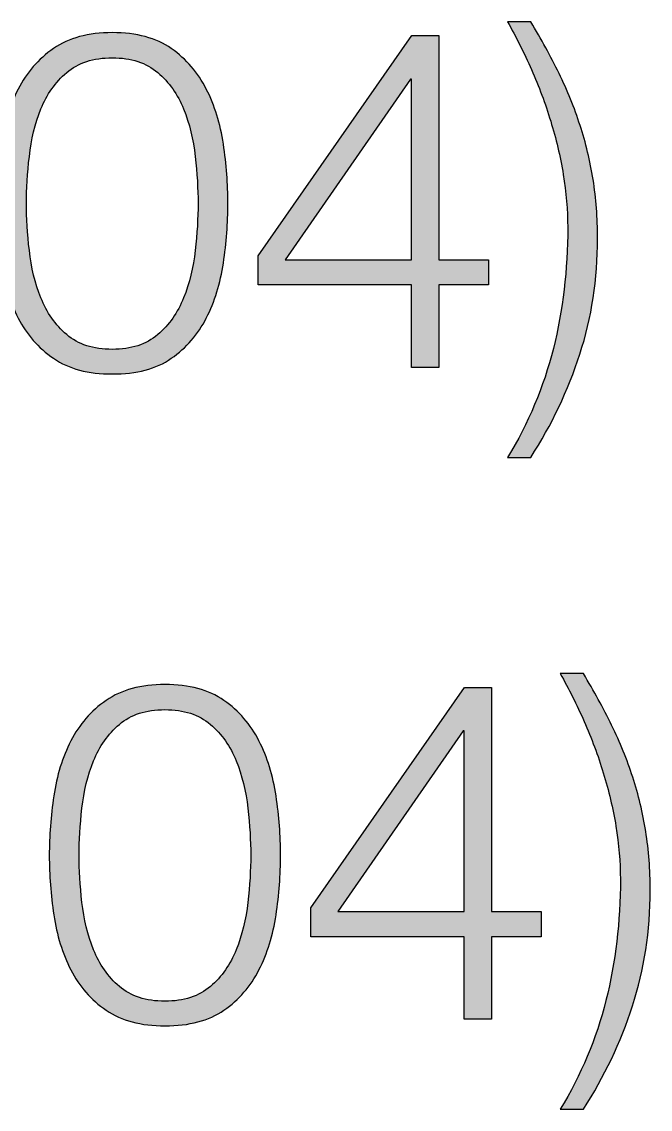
# Paper-space layout 'A3mask' of a CAD drawing. Extents: x 0 to 394, y 0 to 277.
# Drawn here: x 316.425 to 318.944, y 21.162 to 25.521 of the extents above; entities that cross this region are included whole.
import ezdxf
from ezdxf.enums import TextEntityAlignment as Align

# ---------------------------------------------------------------- set-up
doc = ezdxf.new("R2010")
doc.units = 0
doc.layers.get('0').update_dxf_attribs({"linetype": 'CONTINUOUS'})
doc.layers.get('Defpoints').update_dxf_attribs({"linetype": 'CONTINUOUS'})
doc.layers.add('JPP_Mask', color=7, linetype='CONTINUOUS')
doc.styles.add('JPP', font='arial.ttf')

# ---------------------------------------------------------------- blocks, each defined once
blk = doc.blocks.new('A3mask')
at = {"true_color": 0x004a91}
h = blk.add_hatch(color=154, dxfattribs=at)
edge = h.paths.add_edge_path()
edge.add_spline(control_points=[(318.7333, 24.6524), (318.7333, 24.7348), (318.7273, 24.8134), (318.7155, 24.8881)], knot_values=[2, 2, 2, 2, 3, 3, 3, 3], degree=3, periodic=0)
edge.add_spline(control_points=[(318.7155, 24.8881), (318.7034, 24.9628), (318.686, 25.0354), (318.663, 25.1056)], knot_values=[1, 1, 1, 1, 2, 2, 2, 2], degree=3, periodic=0)
edge.add_spline(control_points=[(318.663, 25.1056), (318.6403, 25.1759), (318.612, 25.2453), (318.5786, 25.3137)], knot_values=[0, 0, 0, 0, 1, 1, 1, 1], degree=3, periodic=0)
edge.add_spline(control_points=[(318.5786, 25.3137), (318.545, 25.3821), (318.5074, 25.4512), (318.4654, 25.5208)], knot_values=[13, 13, 13, 13, 14, 14, 14, 14], degree=3, periodic=0)
edge.add_spline(control_points=[(318.4654, 25.5208), (318.4654, 25.5208), (318.3724, 25.5208), (318.3724, 25.5208), (318.4065, 25.46), (318.4385, 25.396), (318.4684, 25.329)], knot_values=[11, 11, 11, 11, 12, 12, 12, 13, 13, 13, 13], degree=3, periodic=0)
edge.add_spline(control_points=[(318.4684, 25.329), (318.4981, 25.2617), (318.5239, 25.1931), (318.5452, 25.1228)], knot_values=[10, 10, 10, 10, 11, 11, 11, 11], degree=3, periodic=0)
edge.add_spline(control_points=[(318.5452, 25.1228), (318.5668, 25.0525), (318.5837, 24.9811), (318.5958, 24.9089)], knot_values=[9, 9, 9, 9, 10, 10, 10, 10], degree=3, periodic=0)
edge.add_spline(control_points=[(318.5958, 24.9089), (318.6076, 24.8368), (318.6136, 24.7658), (318.6136, 24.6963)], knot_values=[8, 8, 8, 8, 9, 9, 9, 9], degree=3, periodic=0)
edge.add_spline(control_points=[(318.6136, 24.6963), (318.6136, 24.5265), (318.5944, 24.3646), (318.5559, 24.2108)], knot_values=[7, 7, 7, 7, 8, 8, 8, 8], degree=3, periodic=0)
edge.add_spline(control_points=[(318.5559, 24.2108), (318.5171, 24.0568), (318.4559, 23.9113), (318.3724, 23.7747)], knot_values=[6, 6, 6, 6, 7, 7, 7, 7], degree=3, periodic=0)
edge.add_spline(control_points=[(318.3724, 23.7747), (318.3724, 23.7747), (318.4654, 23.7747), (318.4654, 23.7747), (318.5491, 23.9051), (318.6146, 24.0431), (318.6621, 24.1888), (318.7097, 24.3344), (318.7333, 24.4891), (318.7333, 24.6524)], knot_values=[3, 3, 3, 3, 4, 4, 4, 5, 5, 5, 6, 6, 6, 6], degree=3, periodic=0)
h = blk.add_hatch(color=154, dxfattribs=at)
edge = h.paths.add_edge_path()
edge.add_spline(control_points=[(317.2514, 24.793), (317.2514, 24.8702), (317.2454, 24.9495), (317.2333, 25.0305)], knot_values=[2, 2, 2, 2, 3, 3, 3, 3], degree=3, periodic=0)
edge.add_spline(control_points=[(317.2333, 25.0305), (317.2213, 25.1117), (317.1985, 25.1852), (317.1649, 25.2511)], knot_values=[1, 1, 1, 1, 2, 2, 2, 2], degree=3, periodic=0)
edge.add_spline(control_points=[(317.1649, 25.2511), (317.1315, 25.3169), (317.0846, 25.371), (317.0243, 25.4134)], knot_values=[0, 0, 0, 0, 1, 1, 1, 1], degree=3, periodic=0)
edge.add_spline(control_points=[(317.0243, 25.4134), (316.9643, 25.4559), (316.8854, 25.4772), (316.7878, 25.4772)], knot_values=[15, 15, 15, 15, 16, 16, 16, 16], degree=3, periodic=0)
edge.add_spline(control_points=[(316.7878, 25.4772), (316.6915, 25.4772), (316.6131, 25.4559), (316.5523, 25.4134)], knot_values=[14, 14, 14, 14, 15, 15, 15, 15], degree=3, periodic=0)
edge.add_spline(control_points=[(316.5523, 25.4134), (316.4913, 25.371), (316.4442, 25.3169), (316.4106, 25.2511), (316.377, 25.1852), (316.3542, 25.1117), (316.3422, 25.0305)], knot_values=[12, 12, 12, 12, 13, 13, 13, 14, 14, 14, 14], degree=3, periodic=0)
edge.add_spline(control_points=[(316.3422, 25.0305), (316.3301, 24.9495), (316.3243, 24.8697), (316.3243, 24.7911)], knot_values=[11, 11, 11, 11, 12, 12, 12, 12], degree=3, periodic=0)
edge.add_spline(control_points=[(316.3243, 24.7911), (316.3243, 24.7139), (316.3301, 24.6348), (316.3422, 24.5536)], knot_values=[10, 10, 10, 10, 11, 11, 11, 11], degree=3, periodic=0)
edge.add_spline(control_points=[(316.3422, 24.5536), (316.3542, 24.4727), (316.377, 24.3991), (316.4106, 24.3333), (316.4442, 24.2674), (316.4913, 24.2136), (316.5523, 24.1718)], knot_values=[8, 8, 8, 8, 9, 9, 9, 10, 10, 10, 10], degree=3, periodic=0)
edge.add_spline(control_points=[(316.5523, 24.1718), (316.6131, 24.1298), (316.6915, 24.109), (316.7878, 24.109)], knot_values=[7, 7, 7, 7, 8, 8, 8, 8], degree=3, periodic=0)
edge.add_spline(control_points=[(316.7878, 24.109), (316.8854, 24.109), (316.9643, 24.1298), (317.0243, 24.1718)], knot_values=[6, 6, 6, 6, 7, 7, 7, 7], degree=3, periodic=0)
edge.add_spline(control_points=[(317.0243, 24.1718), (317.0846, 24.2136), (317.1315, 24.2674), (317.1649, 24.3333)], knot_values=[5, 5, 5, 5, 6, 6, 6, 6], degree=3, periodic=0)
edge.add_spline(control_points=[(317.1649, 24.3333), (317.1985, 24.3991), (317.2213, 24.4727), (317.2333, 24.5536)], knot_values=[4, 4, 4, 4, 5, 5, 5, 5], degree=3, periodic=0)
edge.add_spline(control_points=[(317.2333, 24.5536), (317.2454, 24.6348), (317.2514, 24.7146), (317.2514, 24.793)], knot_values=[3, 3, 3, 3, 4, 4, 4, 4], degree=3, periodic=0)
edge = h.paths.add_edge_path(flags=16)
edge.add_spline(control_points=[(316.444, 24.793), (316.444, 24.85), (316.4477, 24.9129), (316.4554, 24.9811)], knot_values=[2, 2, 2, 2, 3, 3, 3, 3], degree=3, periodic=0)
edge.add_spline(control_points=[(316.4554, 24.9811), (316.463, 25.0495), (316.4783, 25.1128), (316.5018, 25.1713)], knot_values=[1, 1, 1, 1, 2, 2, 2, 2], degree=3, periodic=0)
edge.add_spline(control_points=[(316.5018, 25.1713), (316.5252, 25.2295), (316.5598, 25.2782), (316.6054, 25.3174)], knot_values=[0, 0, 0, 0, 1, 1, 1, 1], degree=3, periodic=0)
edge.add_spline(control_points=[(316.6054, 25.3174), (316.6511, 25.3568), (316.7119, 25.3763), (316.7878, 25.3763)], knot_values=[15, 15, 15, 15, 16, 16, 16, 16], degree=3, periodic=0)
edge.add_spline(control_points=[(316.7878, 25.3763), (316.8638, 25.3763), (316.9246, 25.3568), (316.9703, 25.3174)], knot_values=[14, 14, 14, 14, 15, 15, 15, 15], degree=3, periodic=0)
edge.add_spline(control_points=[(316.9703, 25.3174), (317.0158, 25.2782), (317.0503, 25.2295), (317.0737, 25.1713)], knot_values=[13, 13, 13, 13, 14, 14, 14, 14], degree=3, periodic=0)
edge.add_spline(control_points=[(317.0737, 25.1713), (317.0972, 25.1128), (317.1127, 25.0495), (317.1204, 24.9811)], knot_values=[12, 12, 12, 12, 13, 13, 13, 13], degree=3, periodic=0)
edge.add_spline(control_points=[(317.1204, 24.9811), (317.128, 24.9129), (317.1317, 24.85), (317.1317, 24.793)], knot_values=[11, 11, 11, 11, 12, 12, 12, 12], degree=3, periodic=0)
edge.add_spline(control_points=[(317.1317, 24.793), (317.1317, 24.7348), (317.128, 24.6717), (317.1204, 24.6039), (317.1127, 24.5362), (317.0972, 24.4729), (317.0737, 24.414), (317.0503, 24.3551), (317.0158, 24.3059), (316.9703, 24.2667)], knot_values=[8, 8, 8, 8, 9, 9, 9, 10, 10, 10, 11, 11, 11, 11], degree=3, periodic=0)
edge.add_spline(control_points=[(316.9703, 24.2667), (316.9246, 24.2275), (316.8638, 24.2078), (316.7878, 24.2078)], knot_values=[7, 7, 7, 7, 8, 8, 8, 8], degree=3, periodic=0)
edge.add_spline(control_points=[(316.7878, 24.2078), (316.7119, 24.2078), (316.6511, 24.2275), (316.6054, 24.2667), (316.5598, 24.3059), (316.5252, 24.3551), (316.5018, 24.414), (316.4783, 24.4729), (316.463, 24.5362), (316.4554, 24.6039), (316.4477, 24.6717), (316.444, 24.7348), (316.444, 24.793)], knot_values=[3, 3, 3, 3, 4, 4, 4, 5, 5, 5, 6, 6, 6, 7, 7, 7, 7], degree=3, periodic=0)
h = blk.add_hatch(color=154, dxfattribs=at)
h.paths.add_polyline_path([(318.2966, 24.5671), (318.0971, 24.5671), (318.0971, 25.4656), (317.9888, 25.4656), (317.3732, 24.5821), (317.3732, 24.4662), (317.9869, 24.4662), (317.9869, 24.1356), (318.0971, 24.1356), (318.0971, 24.4662), (318.2966, 24.4662)])
h.paths.add_polyline_path([(317.9869, 24.5671), (317.4815, 24.5671), (317.983, 25.291), (317.9869, 25.291)], flags=16)
h = blk.add_hatch(color=154, dxfattribs=at)
edge = h.paths.add_edge_path()
edge.add_spline(control_points=[(318.9444, 22.0398), (318.9444, 22.1221), (318.9384, 22.2007), (318.9265, 22.2754)], knot_values=[2, 2, 2, 2, 3, 3, 3, 3], degree=3, periodic=0)
edge.add_spline(control_points=[(318.9265, 22.2754), (318.9145, 22.3501), (318.8971, 22.4227), (318.8741, 22.493)], knot_values=[1, 1, 1, 1, 2, 2, 2, 2], degree=3, periodic=0)
edge.add_spline(control_points=[(318.8741, 22.493), (318.8514, 22.5633), (318.8231, 22.6326), (318.7897, 22.7011)], knot_values=[0, 0, 0, 0, 1, 1, 1, 1], degree=3, periodic=0)
edge.add_spline(control_points=[(318.7897, 22.7011), (318.756, 22.7695), (318.7185, 22.8386), (318.6765, 22.9082)], knot_values=[13, 13, 13, 13, 14, 14, 14, 14], degree=3, periodic=0)
edge.add_spline(control_points=[(318.6765, 22.9082), (318.6765, 22.9082), (318.5835, 22.9082), (318.5835, 22.9082), (318.6176, 22.8474), (318.6496, 22.7834), (318.6795, 22.7164)], knot_values=[11, 11, 11, 11, 12, 12, 12, 13, 13, 13, 13], degree=3, periodic=0)
edge.add_spline(control_points=[(318.6795, 22.7164), (318.7092, 22.6491), (318.7349, 22.5804), (318.7563, 22.5102)], knot_values=[10, 10, 10, 10, 11, 11, 11, 11], degree=3, periodic=0)
edge.add_spline(control_points=[(318.7563, 22.5102), (318.7778, 22.4399), (318.7948, 22.3684), (318.8068, 22.2963)], knot_values=[9, 9, 9, 9, 10, 10, 10, 10], degree=3, periodic=0)
edge.add_spline(control_points=[(318.8068, 22.2963), (318.8187, 22.2242), (318.8247, 22.1532), (318.8247, 22.0836)], knot_values=[8, 8, 8, 8, 9, 9, 9, 9], degree=3, periodic=0)
edge.add_spline(control_points=[(318.8247, 22.0836), (318.8247, 21.9138), (318.8054, 21.7519), (318.7669, 21.5982)], knot_values=[7, 7, 7, 7, 8, 8, 8, 8], degree=3, periodic=0)
edge.add_spline(control_points=[(318.7669, 21.5982), (318.7282, 21.4441), (318.667, 21.2987), (318.5835, 21.1621)], knot_values=[6, 6, 6, 6, 7, 7, 7, 7], degree=3, periodic=0)
edge.add_spline(control_points=[(318.5835, 21.1621), (318.5835, 21.1621), (318.6765, 21.1621), (318.6765, 21.1621), (318.7602, 21.2924), (318.8256, 21.4305), (318.8732, 21.5761), (318.9207, 21.7218), (318.9444, 21.8765), (318.9444, 22.0398)], knot_values=[3, 3, 3, 3, 4, 4, 4, 5, 5, 5, 6, 6, 6, 6], degree=3, periodic=0)
h = blk.add_hatch(color=154, dxfattribs=at)
edge = h.paths.add_edge_path()
edge.add_spline(control_points=[(317.2354, 22.8008), (317.1753, 22.8432), (317.0965, 22.8646), (316.9988, 22.8646)], knot_values=[15, 15, 15, 15, 16, 16, 16, 16], degree=3, periodic=0)
edge.add_spline(control_points=[(316.9988, 22.8646), (316.9026, 22.8646), (316.8242, 22.8432), (316.7634, 22.8008)], knot_values=[14, 14, 14, 14, 15, 15, 15, 15], degree=3, periodic=0)
edge.add_spline(control_points=[(316.7634, 22.8008), (316.7024, 22.7583), (316.6553, 22.7043), (316.6217, 22.6384), (316.588, 22.5726), (316.5653, 22.499), (316.5533, 22.4178)], knot_values=[12, 12, 12, 12, 13, 13, 13, 14, 14, 14, 14], degree=3, periodic=0)
edge.add_spline(control_points=[(316.5533, 22.4178), (316.5412, 22.3369), (316.5354, 22.2571), (316.5354, 22.1785)], knot_values=[11, 11, 11, 11, 12, 12, 12, 12], degree=3, periodic=0)
edge.add_spline(control_points=[(316.5354, 22.1785), (316.5354, 22.1012), (316.5412, 22.0221), (316.5533, 21.941)], knot_values=[10, 10, 10, 10, 11, 11, 11, 11], degree=3, periodic=0)
edge.add_spline(control_points=[(316.5533, 21.941), (316.5653, 21.86), (316.588, 21.7865), (316.6217, 21.7206), (316.6553, 21.6547), (316.7024, 21.6009), (316.7634, 21.5592)], knot_values=[8, 8, 8, 8, 9, 9, 9, 10, 10, 10, 10], degree=3, periodic=0)
edge.add_spline(control_points=[(316.7634, 21.5592), (316.8242, 21.5172), (316.9026, 21.4963), (316.9988, 21.4963)], knot_values=[7, 7, 7, 7, 8, 8, 8, 8], degree=3, periodic=0)
edge.add_spline(control_points=[(316.9988, 21.4963), (317.0965, 21.4963), (317.1753, 21.5172), (317.2354, 21.5592)], knot_values=[6, 6, 6, 6, 7, 7, 7, 7], degree=3, periodic=0)
edge.add_spline(control_points=[(317.2354, 21.5592), (317.2957, 21.6009), (317.3426, 21.6547), (317.376, 21.7206)], knot_values=[5, 5, 5, 5, 6, 6, 6, 6], degree=3, periodic=0)
edge.add_spline(control_points=[(317.376, 21.7206), (317.4096, 21.7865), (317.4323, 21.86), (317.4444, 21.941)], knot_values=[4, 4, 4, 4, 5, 5, 5, 5], degree=3, periodic=0)
edge.add_spline(control_points=[(317.4444, 21.941), (317.4565, 22.0221), (317.4625, 22.1019), (317.4625, 22.1803)], knot_values=[3, 3, 3, 3, 4, 4, 4, 4], degree=3, periodic=0)
edge.add_spline(control_points=[(317.4625, 22.1803), (317.4625, 22.2576), (317.4565, 22.3369), (317.4444, 22.4178)], knot_values=[2, 2, 2, 2, 3, 3, 3, 3], degree=3, periodic=0)
edge.add_spline(control_points=[(317.4444, 22.4178), (317.4323, 22.499), (317.4096, 22.5726), (317.376, 22.6384)], knot_values=[1, 1, 1, 1, 2, 2, 2, 2], degree=3, periodic=0)
edge.add_spline(control_points=[(317.376, 22.6384), (317.3426, 22.7043), (317.2957, 22.7583), (317.2354, 22.8008)], knot_values=[0, 0, 0, 0, 1, 1, 1, 1], degree=3, periodic=0)
edge = h.paths.add_edge_path(flags=16)
edge.add_spline(control_points=[(316.9988, 22.7637), (317.0749, 22.7637), (317.1357, 22.7442), (317.1814, 22.7048)], knot_values=[14, 14, 14, 14, 15, 15, 15, 15], degree=3, periodic=0)
edge.add_spline(control_points=[(317.1814, 22.7048), (317.2268, 22.6656), (317.2614, 22.6169), (317.2848, 22.5586)], knot_values=[13, 13, 13, 13, 14, 14, 14, 14], degree=3, periodic=0)
edge.add_spline(control_points=[(317.2848, 22.5586), (317.3082, 22.5002), (317.3238, 22.4369), (317.3314, 22.3684)], knot_values=[12, 12, 12, 12, 13, 13, 13, 13], degree=3, periodic=0)
edge.add_spline(control_points=[(317.3314, 22.3684), (317.3391, 22.3003), (317.3428, 22.2374), (317.3428, 22.1803)], knot_values=[11, 11, 11, 11, 12, 12, 12, 12], degree=3, periodic=0)
edge.add_spline(control_points=[(317.3428, 22.1803), (317.3428, 22.1221), (317.3391, 22.059), (317.3314, 21.9913), (317.3238, 21.9236), (317.3082, 21.8603), (317.2848, 21.8013), (317.2614, 21.7424), (317.2268, 21.6933), (317.1814, 21.6541)], knot_values=[8, 8, 8, 8, 9, 9, 9, 10, 10, 10, 11, 11, 11, 11], degree=3, periodic=0)
edge.add_spline(control_points=[(317.1814, 21.6541), (317.1357, 21.6149), (317.0749, 21.5951), (316.9988, 21.5951)], knot_values=[7, 7, 7, 7, 8, 8, 8, 8], degree=3, periodic=0)
edge.add_spline(control_points=[(316.9988, 21.5951), (316.923, 21.5951), (316.8622, 21.6149), (316.8165, 21.6541), (316.7708, 21.6933), (316.7363, 21.7424), (316.7128, 21.8013), (316.6894, 21.8603), (316.6741, 21.9236), (316.6664, 21.9913), (316.6588, 22.059), (316.6551, 22.1221), (316.6551, 22.1803)], knot_values=[3, 3, 3, 3, 4, 4, 4, 5, 5, 5, 6, 6, 6, 7, 7, 7, 7], degree=3, periodic=0)
edge.add_spline(control_points=[(316.6551, 22.1803), (316.6551, 22.2374), (316.6588, 22.3003), (316.6664, 22.3684)], knot_values=[2, 2, 2, 2, 3, 3, 3, 3], degree=3, periodic=0)
edge.add_spline(control_points=[(316.6664, 22.3684), (316.6741, 22.4369), (316.6894, 22.5002), (316.7128, 22.5586)], knot_values=[1, 1, 1, 1, 2, 2, 2, 2], degree=3, periodic=0)
edge.add_spline(control_points=[(316.7128, 22.5586), (316.7363, 22.6169), (316.7708, 22.6656), (316.8165, 22.7048)], knot_values=[0, 0, 0, 0, 1, 1, 1, 1], degree=3, periodic=0)
edge.add_spline(control_points=[(316.8165, 22.7048), (316.8622, 22.7442), (316.923, 22.7637), (316.9988, 22.7637)], knot_values=[15, 15, 15, 15, 16, 16, 16, 16], degree=3, periodic=0)
h = blk.add_hatch(color=154, dxfattribs=at)
h.paths.add_polyline_path([(318.3082, 21.8535), (318.5076, 21.8535), (318.5076, 21.9544), (318.3082, 21.9544), (318.3082, 22.853), (318.1998, 22.853), (317.5843, 21.9695), (317.5843, 21.8535), (318.198, 21.8535), (318.198, 21.523), (318.3082, 21.523)])
h.paths.add_polyline_path([(318.198, 21.9544), (317.6926, 21.9544), (318.194, 22.6783), (318.198, 22.6783)], flags=16)
at = {"layer": 'Defpoints', "color": 154, "true_color": 0x004a91}
for points in [[(317.9888, 25.4656), (318.0971, 25.4656), (318.0971, 24.5671), (318.2966, 24.5671), (318.2966, 24.4662), (318.0971, 24.4662), (318.0971, 24.1356), (317.9869, 24.1356), (317.9869, 24.4662), (317.3732, 24.4662), (317.3732, 24.5821), (317.9888, 25.4656)], [(317.9869, 25.291), (317.983, 25.291), (317.4815, 24.5671), (317.9869, 24.5671), (317.9869, 25.291)], [(318.1998, 22.853), (318.3082, 22.853), (318.3082, 21.9544), (318.5076, 21.9544), (318.5076, 21.8535), (318.3082, 21.8535), (318.3082, 21.523), (318.198, 21.523), (318.198, 21.8535), (317.5843, 21.8535), (317.5843, 21.9695), (318.1998, 22.853)], [(318.198, 22.6783), (318.194, 22.6783), (317.6926, 21.9544), (318.198, 21.9544), (318.198, 22.6783)]]:
    blk.add_lwpolyline(points, dxfattribs=at)
for points, knots in [([(318.5786, 25.3137), (318.612, 25.2453), (318.6403, 25.1759), (318.663, 25.1056), (318.686, 25.0354), (318.7034, 24.9628), (318.7155, 24.8881), (318.7273, 24.8134), (318.7333, 24.7348), (318.7333, 24.6524), (318.7333, 24.4891), (318.7097, 24.3344), (318.6621, 24.1888), (318.6146, 24.0431), (318.5491, 23.9051), (318.4654, 23.7747), (318.4654, 23.7747), (318.3724, 23.7747), (318.3724, 23.7747), (318.4559, 23.9113), (318.5171, 24.0568), (318.5559, 24.2108), (318.5944, 24.3646), (318.6136, 24.5265), (318.6136, 24.6963), (318.6136, 24.7658), (318.6076, 24.8368), (318.5958, 24.9089), (318.5837, 24.9811), (318.5668, 25.0525), (318.5452, 25.1228), (318.5239, 25.1931), (318.4981, 25.2617), (318.4684, 25.329), (318.4385, 25.396), (318.4065, 25.46), (318.3724, 25.5208), (318.3724, 25.5208), (318.4654, 25.5208), (318.4654, 25.5208), (318.5074, 25.4512), (318.545, 25.3821), (318.5786, 25.3137)], [0, 0, 0, 0, 1, 1, 1, 2, 2, 2, 3, 3, 3, 4, 4, 4, 5, 5, 5, 6, 6, 6, 7, 7, 7, 8, 8, 8, 9, 9, 9, 10, 10, 10, 11, 11, 11, 12, 12, 12, 13, 13, 13, 14, 14, 14, 14]), ([(317.0243, 25.4134), (317.0846, 25.371), (317.1315, 25.3169), (317.1649, 25.2511), (317.1985, 25.1852), (317.2213, 25.1117), (317.2333, 25.0305), (317.2454, 24.9495), (317.2514, 24.8702), (317.2514, 24.793), (317.2514, 24.7146), (317.2454, 24.6348), (317.2333, 24.5536), (317.2213, 24.4727), (317.1985, 24.3991), (317.1649, 24.3333), (317.1315, 24.2674), (317.0846, 24.2136), (317.0243, 24.1718), (316.9643, 24.1298), (316.8854, 24.109), (316.7878, 24.109), (316.6915, 24.109), (316.6131, 24.1298), (316.5523, 24.1718), (316.4913, 24.2136), (316.4442, 24.2674), (316.4106, 24.3333), (316.377, 24.3991), (316.3542, 24.4727), (316.3422, 24.5536), (316.3301, 24.6348), (316.3243, 24.7139), (316.3243, 24.7911), (316.3243, 24.8697), (316.3301, 24.9495), (316.3422, 25.0305), (316.3542, 25.1117), (316.377, 25.1852), (316.4106, 25.2511), (316.4442, 25.3169), (316.4913, 25.371), (316.5523, 25.4134), (316.6131, 25.4559), (316.6915, 25.4772), (316.7878, 25.4772), (316.8854, 25.4772), (316.9643, 25.4559), (317.0243, 25.4134)], [0, 0, 0, 0, 1, 1, 1, 2, 2, 2, 3, 3, 3, 4, 4, 4, 5, 5, 5, 6, 6, 6, 7, 7, 7, 8, 8, 8, 9, 9, 9, 10, 10, 10, 11, 11, 11, 12, 12, 12, 13, 13, 13, 14, 14, 14, 15, 15, 15, 16, 16, 16, 16]), ([(316.6054, 25.3174), (316.5598, 25.2782), (316.5252, 25.2295), (316.5018, 25.1713), (316.4783, 25.1128), (316.463, 25.0495), (316.4554, 24.9811), (316.4477, 24.9129), (316.444, 24.85), (316.444, 24.793), (316.444, 24.7348), (316.4477, 24.6717), (316.4554, 24.6039), (316.463, 24.5362), (316.4783, 24.4729), (316.5018, 24.414), (316.5252, 24.3551), (316.5598, 24.3059), (316.6054, 24.2667), (316.6511, 24.2275), (316.7119, 24.2078), (316.7878, 24.2078), (316.8638, 24.2078), (316.9246, 24.2275), (316.9703, 24.2667), (317.0158, 24.3059), (317.0503, 24.3551), (317.0737, 24.414), (317.0972, 24.4729), (317.1127, 24.5362), (317.1204, 24.6039), (317.128, 24.6717), (317.1317, 24.7348), (317.1317, 24.793), (317.1317, 24.85), (317.128, 24.9129), (317.1204, 24.9811), (317.1127, 25.0495), (317.0972, 25.1128), (317.0737, 25.1713), (317.0503, 25.2295), (317.0158, 25.2782), (316.9703, 25.3174), (316.9246, 25.3568), (316.8638, 25.3763), (316.7878, 25.3763), (316.7119, 25.3763), (316.6511, 25.3568), (316.6054, 25.3174)], [0, 0, 0, 0, 1, 1, 1, 2, 2, 2, 3, 3, 3, 4, 4, 4, 5, 5, 5, 6, 6, 6, 7, 7, 7, 8, 8, 8, 9, 9, 9, 10, 10, 10, 11, 11, 11, 12, 12, 12, 13, 13, 13, 14, 14, 14, 15, 15, 15, 16, 16, 16, 16]), ([(318.7897, 22.7011), (318.8231, 22.6326), (318.8514, 22.5633), (318.8741, 22.493), (318.8971, 22.4227), (318.9145, 22.3501), (318.9265, 22.2754), (318.9384, 22.2007), (318.9444, 22.1221), (318.9444, 22.0398), (318.9444, 21.8765), (318.9207, 21.7218), (318.8732, 21.5761), (318.8256, 21.4305), (318.7602, 21.2924), (318.6765, 21.1621), (318.6765, 21.1621), (318.5835, 21.1621), (318.5835, 21.1621), (318.667, 21.2987), (318.7282, 21.4441), (318.7669, 21.5982), (318.8054, 21.7519), (318.8247, 21.9138), (318.8247, 22.0836), (318.8247, 22.1532), (318.8187, 22.2242), (318.8068, 22.2963), (318.7948, 22.3684), (318.7778, 22.4399), (318.7563, 22.5102), (318.7349, 22.5804), (318.7092, 22.6491), (318.6795, 22.7164), (318.6496, 22.7834), (318.6176, 22.8474), (318.5835, 22.9082), (318.5835, 22.9082), (318.6765, 22.9082), (318.6765, 22.9082), (318.7185, 22.8386), (318.756, 22.7695), (318.7897, 22.7011)], [0, 0, 0, 0, 1, 1, 1, 2, 2, 2, 3, 3, 3, 4, 4, 4, 5, 5, 5, 6, 6, 6, 7, 7, 7, 8, 8, 8, 9, 9, 9, 10, 10, 10, 11, 11, 11, 12, 12, 12, 13, 13, 13, 14, 14, 14, 14]), ([(317.2354, 22.8008), (317.2957, 22.7583), (317.3426, 22.7043), (317.376, 22.6384), (317.4096, 22.5726), (317.4323, 22.499), (317.4444, 22.4178), (317.4565, 22.3369), (317.4625, 22.2576), (317.4625, 22.1803), (317.4625, 22.1019), (317.4565, 22.0221), (317.4444, 21.941), (317.4323, 21.86), (317.4096, 21.7865), (317.376, 21.7206), (317.3426, 21.6547), (317.2957, 21.6009), (317.2354, 21.5592), (317.1753, 21.5172), (317.0965, 21.4963), (316.9988, 21.4963), (316.9026, 21.4963), (316.8242, 21.5172), (316.7634, 21.5592), (316.7024, 21.6009), (316.6553, 21.6547), (316.6217, 21.7206), (316.588, 21.7865), (316.5653, 21.86), (316.5533, 21.941), (316.5412, 22.0221), (316.5354, 22.1012), (316.5354, 22.1785), (316.5354, 22.2571), (316.5412, 22.3369), (316.5533, 22.4178), (316.5653, 22.499), (316.588, 22.5726), (316.6217, 22.6384), (316.6553, 22.7043), (316.7024, 22.7583), (316.7634, 22.8008), (316.8242, 22.8432), (316.9026, 22.8646), (316.9988, 22.8646), (317.0965, 22.8646), (317.1753, 22.8432), (317.2354, 22.8008)], [0, 0, 0, 0, 1, 1, 1, 2, 2, 2, 3, 3, 3, 4, 4, 4, 5, 5, 5, 6, 6, 6, 7, 7, 7, 8, 8, 8, 9, 9, 9, 10, 10, 10, 11, 11, 11, 12, 12, 12, 13, 13, 13, 14, 14, 14, 15, 15, 15, 16, 16, 16, 16]), ([(316.8165, 22.7048), (316.7708, 22.6656), (316.7363, 22.6169), (316.7128, 22.5586), (316.6894, 22.5002), (316.6741, 22.4369), (316.6664, 22.3684), (316.6588, 22.3003), (316.6551, 22.2374), (316.6551, 22.1803), (316.6551, 22.1221), (316.6588, 22.059), (316.6664, 21.9913), (316.6741, 21.9236), (316.6894, 21.8603), (316.7128, 21.8013), (316.7363, 21.7424), (316.7708, 21.6933), (316.8165, 21.6541), (316.8622, 21.6149), (316.923, 21.5951), (316.9988, 21.5951), (317.0749, 21.5951), (317.1357, 21.6149), (317.1814, 21.6541), (317.2268, 21.6933), (317.2614, 21.7424), (317.2848, 21.8013), (317.3082, 21.8603), (317.3238, 21.9236), (317.3314, 21.9913), (317.3391, 22.059), (317.3428, 22.1221), (317.3428, 22.1803), (317.3428, 22.2374), (317.3391, 22.3003), (317.3314, 22.3684), (317.3238, 22.4369), (317.3082, 22.5002), (317.2848, 22.5586), (317.2614, 22.6169), (317.2268, 22.6656), (317.1814, 22.7048), (317.1357, 22.7442), (317.0749, 22.7637), (316.9988, 22.7637), (316.923, 22.7637), (316.8622, 22.7442), (316.8165, 22.7048)], [0, 0, 0, 0, 1, 1, 1, 2, 2, 2, 3, 3, 3, 4, 4, 4, 5, 5, 5, 6, 6, 6, 7, 7, 7, 8, 8, 8, 9, 9, 9, 10, 10, 10, 11, 11, 11, 12, 12, 12, 13, 13, 13, 14, 14, 14, 15, 15, 15, 16, 16, 16, 16])]:
    blk.add_open_spline(points, degree=3, knots=knots, dxfattribs=at)
at = {"color": 7, "style": 'JPP'}
for tag, p in [('Client', (361.62, 56.35)), ('Project1', (361.62, 44.1)), ('Project2', (361.62, 40.425)), ('Project3', (361.62, 36.75)), ('Title1', (361.62, 28.175)), ('Title2', (361.62, 24.5)), ('Title3', (361.62, 20.825)), ('Status', (308.7, 3.675))]:
    blk.add_attdef(tag, text='', height=1.7, dxfattribs=at).set_placement(p, align=Align.MIDDLE_LEFT)
at = {"color": 2, "style": 'JPP'}
for tag, p in [('Scale', (322.175, 12.25)), ('Checked', (366.275, 12.25)), ('Drawn', (344.225, 12.25)), ('Date', (388.325, 12.25))]:
    blk.add_attdef(tag, text='', height=1, dxfattribs=at).set_placement(p, align=Align.MIDDLE_CENTER)
at = {"color": 6, "style": 'JPP'}
for tag, p in [('Ref', (352.8, 3.675)), ('DrgNo.', (373.38, 3.675))]:
    blk.add_attdef(tag, text='', height=2, dxfattribs=at).set_placement(p, align=Align.MIDDLE_LEFT)
blk.add_attdef('Rev', text='', height=2, dxfattribs=at).set_placement((390.1746, 3.675), align=Align.MIDDLE_CENTER)

psp = doc.layouts.new('A3mask')

# ---------------------------------------------------------------- block references
at = {"layer": 'JPP_Mask'}
psp.add_blockref('A3mask', (0, 0), dxfattribs=at)

doc.saveas('drawing.dxf')
